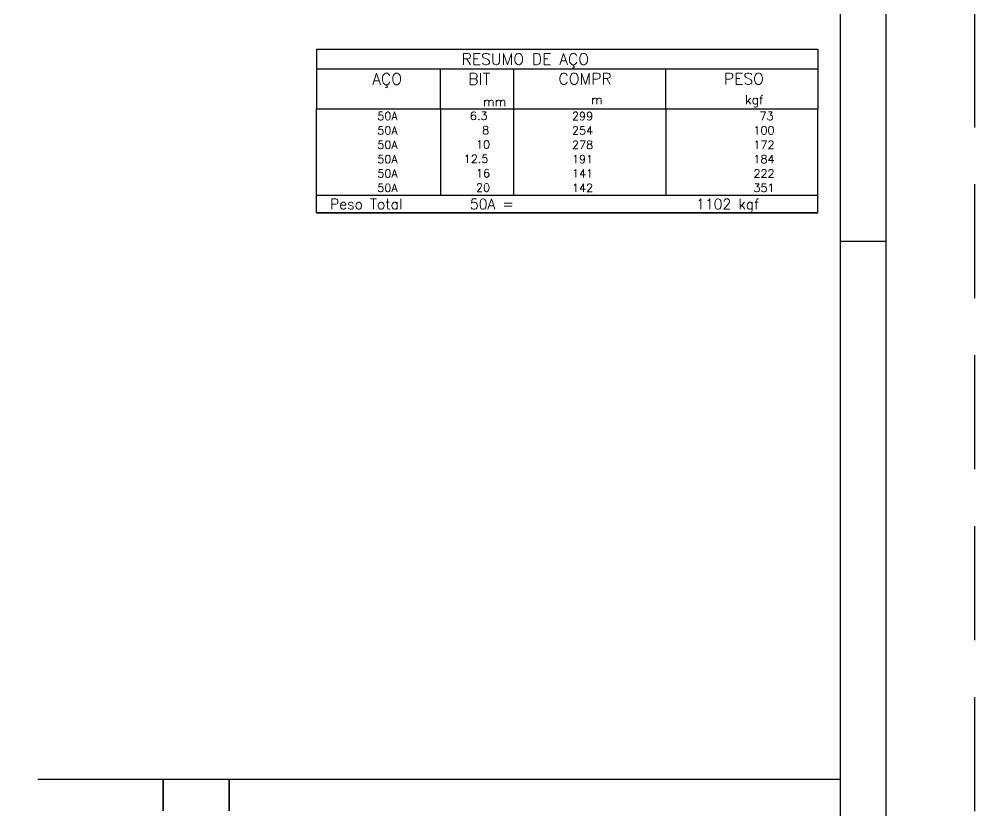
# Model space of a CAD drawing. Extents: x -2.3 to 85.7, y -1.9 to 60.6.
# Drawn here: x 64.75 to 85.73, y 16.86 to 34.23 of the extents above; entities that cross this region are included whole.
import ezdxf

# ---------------------------------------------------------------- set-up
doc = ezdxf.new("R2010")
doc.units = 0
doc.header["$MEASUREMENT"] = 0
doc.linetypes.add('HIDDEN', pattern=[0.375, 0.25, -0.125])
doc.layers.get('0').update_dxf_attribs({"linetype": 'CONTINUOUS'})
doc.layers.get('Defpoints').update_dxf_attribs({"linetype": 'CONTINUOUS'})
for name, color, linetype in [('ARQ_FOLHA', 7, 'CONTINUOUS'), ('PENA_02', 2, 'CONTINUOUS'), ('PSG-NV2-FLH-SELO', 1, 'CONTINUOUS')]:
    doc.layers.add(name, color=color, linetype=linetype)
doc.styles.get("Standard").update_dxf_attribs({"font": 'ROMANS.SHX'})

# ---------------------------------------------------------------- blocks, each defined once
blk = doc.blocks.new('FOLHA A1 - 841 X 594')
at = {"layer": 'ARQ_FOLHA', "color": 1}
blk.add_line((-10, 297), (0, 297), dxfattribs=at)
for points in [[(-841, 0), (0, 0), (0, 594), (-841, 594)], [(-816, 10), (-10, 10), (-10, 584), (-816, 584)]]:
    blk.add_lwpolyline(points, close=True, dxfattribs=at)
at = {"layer": 'Defpoints', "color": 8, "linetype": 'HIDDEN', "ltscale": 100}
blk.add_lwpolyline([(-860.5, 609.5), (-860.5, -15.5), (19.5, -15.5), (19.5, 609.5)], close=True, dxfattribs=at)
blk = doc.blocks.new('*U23')
blk.add_blockref('FOLHA A1 - 841 X 594', (0, 0))

msp = doc.modelspace()

# ---------------------------------------------------------------- linework, layer by layer
at = {"layer": 'PENA_02', "linetype": 'Continuous'}
for p, q in [((71.28, 33.573), (71.28, 32.261)), ((71.28, 33.573), (82.28, 33.573)), ((82.28, 33.573), (82.28, 32.261)), ((71.28, 33.136), (82.28, 33.136)), ((74, 32.261), (74, 33.136)), ((75.61, 32.261), (75.61, 33.136)), ((78.945, 32.261), (78.945, 33.136)), ((71.28, 32.261), (82.28, 32.261)), ((71.28, 31.946), (71.28, 32.261)), ((74, 32.261), (74, 31.946)), ((75.61, 31.946), (75.61, 32.261)), ((78.945, 32.261), (78.945, 31.946)), ((82.28, 31.946), (82.28, 32.261)), ((71.28, 31.631), (71.28, 31.946)), ((74, 31.946), (74, 31.631)), ((75.61, 31.631), (75.61, 31.946)), ((78.945, 31.946), (78.945, 31.631)), ((82.28, 31.631), (82.28, 31.946)), ((71.28, 31.316), (71.28, 31.631)), ((74, 31.631), (74, 31.316)), ((75.61, 31.316), (75.61, 31.631)), ((78.945, 31.631), (78.945, 31.316)), ((82.28, 31.316), (82.28, 31.631)), ((71.28, 31.001), (71.28, 31.316)), ((74, 31.316), (74, 31.001)), ((75.61, 31.001), (75.61, 31.316)), ((78.945, 31.316), (78.945, 31.001)), ((82.28, 31.001), (82.28, 31.316)), ((71.28, 30.686), (71.28, 31.001)), ((74, 31.001), (74, 30.686)), ((75.61, 30.686), (75.61, 31.001)), ((78.945, 31.001), (78.945, 30.686)), ((82.28, 30.686), (82.28, 31.001)), ((71.28, 30.371), (71.28, 30.686)), ((74, 30.686), (74, 30.371)), ((75.61, 30.371), (75.61, 30.686)), ((78.945, 30.686), (78.945, 30.371)), ((82.28, 30.371), (82.28, 30.686)), ((71.28, 30.371), (82.28, 30.371)), ((71.28, 29.977), (71.28, 30.371)), ((71.28, 30.371), (82.28, 30.371)), ((82.28, 29.977), (82.28, 30.371)), ((82.28, 29.977), (71.28, 29.977)), ((71.28, 29.977), (82.28, 29.977))]:
    msp.add_line(p, q, dxfattribs=at)
at = {"layer": 'PSG-NV2-FLH-SELO', "color": 251}
for p, q in [((65.162, 17.56), (67.914, 17.56)), ((67.914, 17.56), (67.914, 16.861)), ((67.914, 16.861), (67.914, 17.56)), ((67.914, 17.56), (67.914, 16.861)), ((67.914, 16.861), (67.914, 17.56)), ((67.914, 17.56), (67.914, 16.861)), ((67.914, 17.56), (82.777, 17.56)), ((69.358, 17.56), (69.358, 16.861)), ((69.358, 16.861), (69.358, 17.56)), ((69.358, 17.56), (69.358, 16.861)), ((69.358, 16.861), (69.358, 17.56)), ((69.358, 17.56), (69.358, 16.861))]:
    msp.add_line(p, q, dxfattribs=at)

# ---------------------------------------------------------------- block references
at = {"xscale": 0.09999999999999938, "yscale": 0.09999999999999938, "zscale": 0.09999999999999938}
msp.add_blockref('*U23', (83.777, -0.344), dxfattribs=at)

# ---------------------------------------------------------------- texts
at = {"layer": 'PENA_02', "linetype": 'Continuous'}
for s, height, p in [('RESUMO DE AÇO', 0.25, (74.461, 33.229)), ('AÇO', 0.25, (72.5, 32.792)), ('BIT', 0.25, (74.61, 32.792)), ('COMPR', 0.25, (76.589, 32.796)), ('PESO', 0.25, (80.218, 32.796)), ('kgf', 0.2, (80.681, 32.364)), ('mm', 0.2, (74.931, 32.318)), ('m', 0.2, (77.303, 32.364)), ('     50A', 0.18, (71.94, 32.013)), ('    6.3', 0.18, (74.107, 32.019)), ('    299', 0.18, (76.348, 32.013)), ('      73', 0.18, (80.196, 32.013)), ('     50A', 0.18, (71.94, 31.698)), ('      8', 0.18, (74.107, 31.704)), ('    254', 0.18, (76.348, 31.698)), ('     100', 0.18, (80.196, 31.698)), ('     50A', 0.18, (71.94, 31.383)), ('     10', 0.18, (74.107, 31.389)), ('    278', 0.18, (76.348, 31.383)), ('     172', 0.18, (80.196, 31.383)), ('     50A', 0.18, (71.94, 31.068)), ('   12.5', 0.18, (74.107, 31.074)), ('    191', 0.18, (76.348, 31.068)), ('     184', 0.18, (80.196, 31.068)), ('     50A', 0.18, (71.94, 30.753)), ('     16', 0.18, (74.107, 30.759)), ('    141', 0.18, (76.348, 30.753)), ('     222', 0.18, (80.196, 30.753)), ('     50A', 0.18, (71.94, 30.438)), ('     20', 0.18, (74.107, 30.444)), ('    142', 0.18, (76.348, 30.438)), ('     351', 0.18, (80.196, 30.438)), ('Peso Total        50A =', 0.225, (71.573, 30.061)), ('    1102 kgf', 0.225, (78.937, 30.061))]:
    msp.add_text(s, height=height, dxfattribs=at).set_placement(p)

doc.saveas('drawing.dxf')
